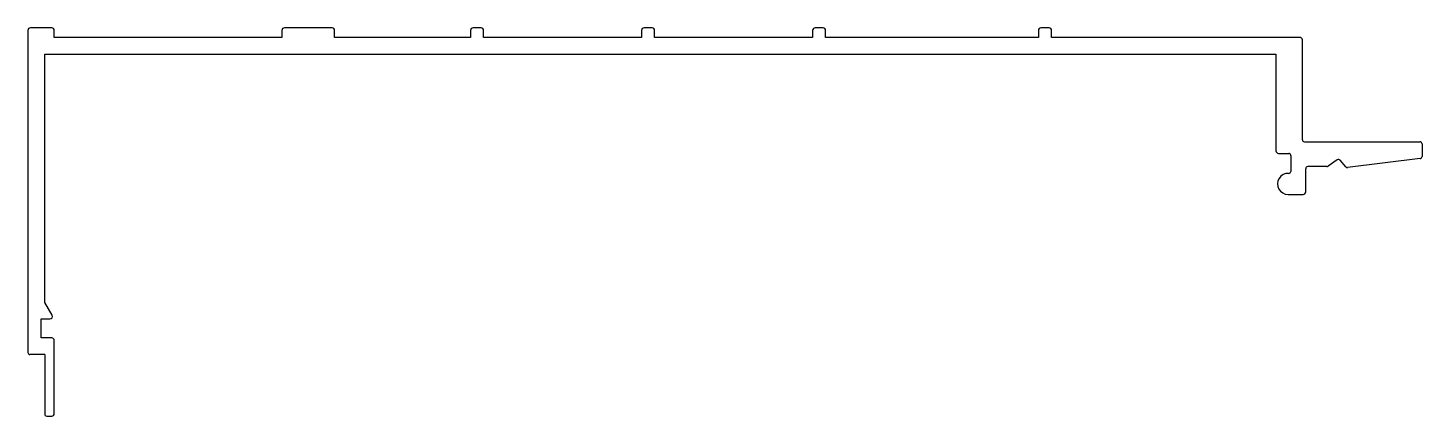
# Model space of a CAD drawing. Extents: x 2612 to 2780, y 1365 to 1412.
import ezdxf

# ---------------------------------------------------------------- set-up
doc = ezdxf.new("R2010")
doc.units = 0
doc.layers.get('0').update_dxf_attribs({"linetype": 'CONTINUOUS'})

msp = doc.modelspace()

# ---------------------------------------------------------------- linework, layer by layer
for p, q in [((2611.96, 1411.6), (2611.96, 1372.77)), ((2614.84, 1411.9), (2612.26, 1411.9)), ((2615.14, 1410.75), (2615.14, 1411.6)), ((2642.59, 1410.75), (2615.14, 1410.75)), ((2642.59, 1411.6), (2642.59, 1410.75)), ((2648.64, 1411.9), (2642.89, 1411.9)), ((2648.94, 1410.75), (2648.94, 1411.6)), ((2665.34, 1410.75), (2648.94, 1410.75)), ((2665.34, 1411.6), (2665.34, 1410.75)), ((2666.61, 1411.9), (2665.64, 1411.9)), ((2666.91, 1410.75), (2666.91, 1411.6)), ((2685.96, 1410.75), (2666.91, 1410.75)), ((2685.96, 1411.6), (2685.96, 1410.75)), ((2687.24, 1411.9), (2686.26, 1411.9)), ((2687.54, 1410.75), (2687.54, 1411.6)), ((2706.59, 1410.75), (2687.54, 1410.75)), ((2706.59, 1411.6), (2706.59, 1410.75)), ((2707.86, 1411.9), (2706.89, 1411.9)), ((2708.16, 1410.75), (2708.16, 1411.6)), ((2733.82, 1410.75), (2708.16, 1410.75)), ((2733.82, 1411.6), (2733.82, 1410.75)), ((2735.1, 1411.9), (2734.12, 1411.9)), ((2735.4, 1410.75), (2735.4, 1411.6)), ((2765.34, 1410.75), (2735.4, 1410.75)), ((2765.64, 1398.42), (2765.64, 1410.45)), ((2613.99, 1378.78), (2613.99, 1408.72)), ((2613.99, 1408.72), (2762.46, 1408.72)), ((2762.46, 1408.72), (2762.46, 1397.07)), ((2765.89, 1398.17), (2779.83, 1398.17)), ((2780.08, 1397.92), (2780.08, 1396.39)), ((2762.76, 1396.77), (2763.99, 1396.77)), ((2764.24, 1396.52), (2764.24, 1394.6)), ((2769.85, 1395.99), (2768.75, 1395.22)), ((2770.88, 1395.13), (2770.19, 1395.95)), ((2779.86, 1396.14), (2771.1, 1395.05)), ((2766.04, 1392.12), (2766.04, 1394.92)), ((2768.6, 1395.17), (2766.29, 1395.17)), ((2763.91, 1391.82), (2765.74, 1391.82)), ((2614.88, 1377.26), (2613.99, 1378.78)), ((2613.56, 1374.52), (2613.56, 1376.81)), ((2613.56, 1376.81), (2614.62, 1376.81)), ((2614.84, 1374.52), (2613.56, 1374.52)), ((2615.14, 1365.4), (2615.14, 1374.22)), ((2613.99, 1372.52), (2612.21, 1372.52)), ((2613.99, 1372.52), (2613.99, 1365.35)), ((2614.24, 1365.1), (2614.84, 1365.1))]:
    msp.add_line(p, q)
for centre, radius, start, end in [((2612.26, 1411.6), 0.3, 90, 180), ((2614.84, 1411.6), 0.3, 360, 90), ((2642.89, 1411.6), 0.3, 90, 180), ((2648.64, 1411.6), 0.3, 360, 90), ((2665.64, 1411.6), 0.3, 90, 180), ((2666.61, 1411.6), 0.3, 360, 90), ((2686.26, 1411.6), 0.3, 90, 180), ((2687.24, 1411.6), 0.3, 360, 90), ((2706.89, 1411.6), 0.3, 90, 180), ((2707.86, 1411.6), 0.3, 360, 90), ((2734.12, 1411.6), 0.3, 90, 180), ((2735.1, 1411.6), 0.3, 360, 90), ((2765.34, 1410.45), 0.3, 360, 90), ((2762.76, 1397.07), 0.3, 180, 270), ((2765.89, 1398.42), 0.25, 180, 270), ((2779.83, 1397.92), 0.25, 0, 90), ((2763.99, 1396.52), 0.25, 360, 90), ((2769.99, 1395.79), 0.25, 40.109, 125.2557), ((2779.83, 1396.39), 0.25, 276.6047, 0), ((2763.91, 1393.09), 1.27, 87.2601, 270), ((2763.99, 1394.6), 0.25, 267.2601, 0), ((2766.29, 1394.92), 0.25, 90, 180), ((2768.6, 1395.42), 0.25, 270, 305.2557), ((2771.07, 1395.29), 0.25, 220.109, 276.6047), ((2765.74, 1392.12), 0.3, 270, 0), ((2614.62, 1377.11), 0.3, 270, 30.1135), ((2614.84, 1374.22), 0.3, 360, 90), ((2612.21, 1372.77), 0.25, 180, 270), ((2614.24, 1365.35), 0.25, 180, 270), ((2614.84, 1365.4), 0.3, 270, 0)]:
    msp.add_arc(centre, radius, start, end)

doc.saveas('drawing.dxf')
